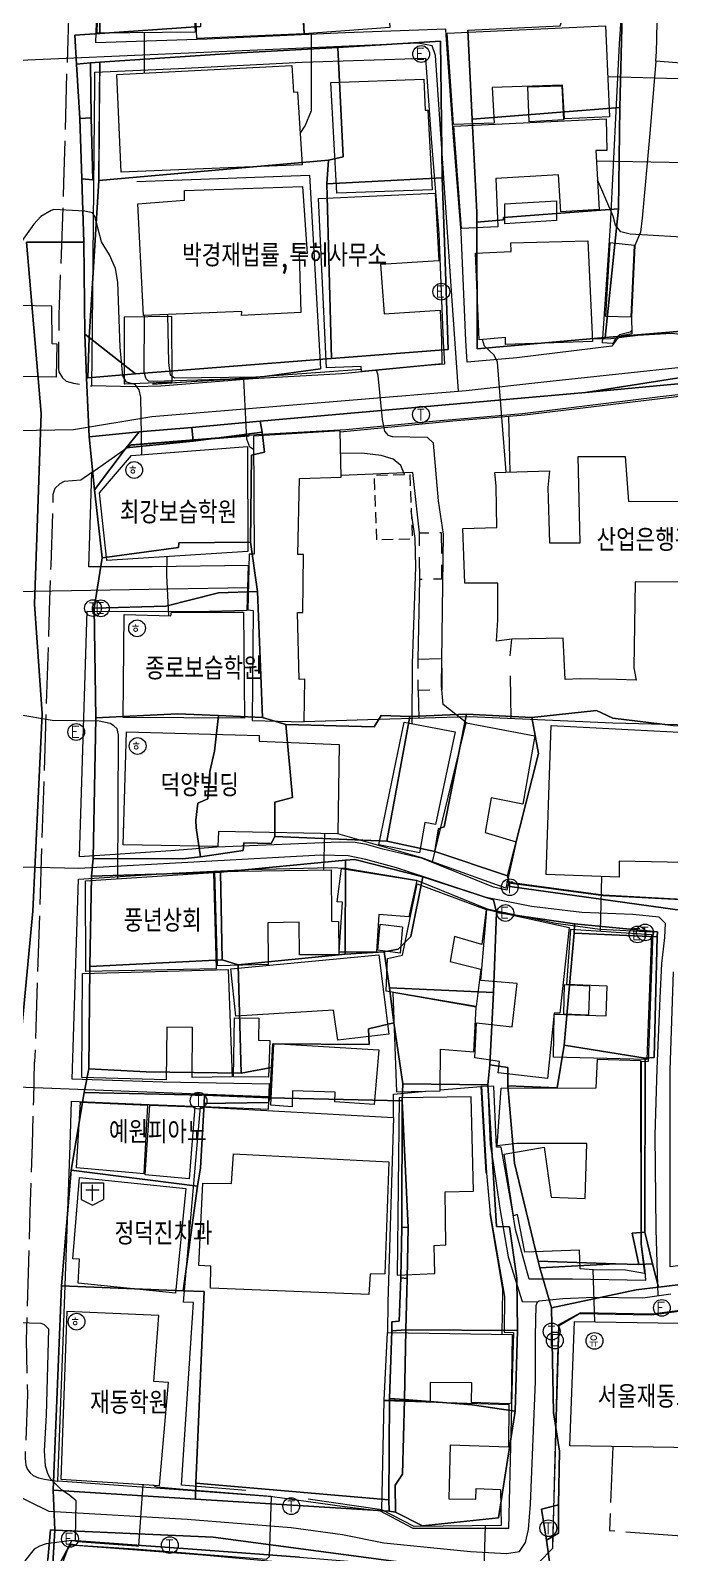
# Model space of a CAD drawing. Header units: feet. Extents: x 197796 to 199821, y 552499 to 555392.
# Drawn here: x 198685.5 to 198742.7, y 553388.4 to 553524.7 of the extents above; entities that cross this region are included whole.
import ezdxf

# ---------------------------------------------------------------- set-up
doc = ezdxf.new("R2010")
doc.units = ezdxf.units.FT
doc.header["$MEASUREMENT"] = 0
for name, pattern in [('ANYANG', [9, 5, -1, 2, -1]), ('ANYANG11', [1.5, 1, -0.5]), ('ANYANG2', [6, 5, -1]), ('ANYANG3', [3, 2, -1])]:
    doc.linetypes.add(name, pattern=pattern)
for name, color, linetype in [('AAA001', 7, 'CONTINUOUS'), ('AAA004', 7, 'ANYANG3'), ('AAA007', 7, 'ANYANG11'), ('AAA008', 7, 'CONTINUOUS'), ('AAB115', 7, 'CONTINUOUS'), ('AAB117', 7, 'CONTINUOUS'), ('AAB240', 7, 'CONTINUOUS'), ('AAC001', 7, 'CONTINUOUS'), ('AAC003', 3, 'ANYANG'), ('AD002', 7, 'CONTINUOUS'), ('AD0022', 1, 'CONTINUOUS'), ('ADA085', 1, 'CONTINUOUS'), ('AE001', 1, 'ANYANG2'), ('AE130', 42, 'CONTINUOUS'), ('AE150', 7, 'CONTINUOUS'), ('AZ0202', 7, 'CONTINUOUS'), ('AZ0203', 7, 'CONTINUOUS'), ('AZ080', 1, 'CONTINUOUS'), ('AZ0801', 7, 'CONTINUOUS'), ('CAA001', 7, 'CONTINUOUS'), ('CAA002', 30, 'CONTINUOUS'), ('wipco_지적', 20, 'CONTINUOUS'), ('ZC002', 7, 'CONTINUOUS')]:
    doc.layers.add(name, color=color, linetype=linetype)
doc.styles.add('GHS', font='ROMANS', dxfattribs={"bigfont": 'NGSW.shx'})
doc.styles.add('NGSW', font='ROMANS.shx', dxfattribs={"bigfont": 'NGSW.shx'})

# ---------------------------------------------------------------- blocks, each defined once
blk = doc.blocks.new('AZ0203')
at = {"layer": 'AZ0203'}
blk.add_circle((0, 0), 0.75, dxfattribs=at)
at = {"layer": 'AZ0203', "style": 'GHS'}
blk.add_text('T', height=1, dxfattribs=at).set_placement((-0.36, -0.52))
blk = doc.blocks.new('AZ0202')
at = {"layer": 'AZ0202'}
blk.add_circle((0, 0), 0.75, dxfattribs=at)
at = {"layer": 'AZ0202', "style": 'GHS'}
blk.add_text('E', height=1, dxfattribs=at).set_placement((-0.5, -0.48))
blk = doc.blocks.new('AAB240')
at = {"layer": 'AAB240'}
for points in [[(-1, 0.85), (1, 0.85)], [(-1, 0.85), (-1, -0.65)], [(-0.6, 0.23), (0.6, 0.23)], [(0, -0.78), (0, 0.65)], [(1, 0.85), (1, -0.65)], [(-1, -0.65), (0, -1.15), (1, -0.65)]]:
    blk.add_lwpolyline(points, dxfattribs=at)
blk = doc.blocks.new('AAB117')
at = {"layer": 'AAB117'}
blk.add_circle((0, 0), 0.75, dxfattribs=at)
at = {"layer": 'AAB117', "style": 'GHS'}
blk.add_text('ㅎ', height=1, dxfattribs=at).set_placement((-0.57, -0.53))
blk = doc.blocks.new('AAB115')
at = {"layer": 'AAB115'}
blk.add_circle((0, 0), 0.75, dxfattribs=at)
at = {"layer": 'AAB115', "style": 'GHS'}
blk.add_text('유', height=1, dxfattribs=at).set_placement((-0.51, -0.53))

msp = doc.modelspace()

# ---------------------------------------------------------------- linework, layer by layer
at = {"layer": 'AAA001', "color": 255, "flags": 128}
for points in [[(198709.78, 553528.06), (198713.32, 553528.56), (198713, 553532.59), (198709.16, 553532.47), (198708.88, 553538.26), (198716.78, 553538.99), (198717.59, 553524.97), (198709.97, 553524.4)], [(198709.7, 553528.06), (198709.9, 553524.4), (198700.35, 553523.98), (198699.81, 553536.19), (198708.86, 553536.65), (198709.22, 553531.07), (198703.17, 553530.79), (198703.39, 553527.65)], [(198723.28, 553516.29), (198722.72, 553524.48), (198736.88, 553525.12), (198737.23, 553516.98), (198733.23, 553516.81), (198733.04, 553519.81), (198726.75, 553519.6), (198726.93, 553516.42)], [(198712.86, 553510.15), (198712.31, 553520.04), (198720.64, 553520.35), (198720.75, 553517.58), (198721, 553517.59), (198721.38, 553510.45)], [(198730.07, 553516.54), (198729.94, 553519.66), (198732.99, 553519.75), (198733.13, 553516.71)], [(198724.01, 553506.98), (198723.31, 553516.15), (198736.94, 553516.81), (198737.01, 553513.98), (198736.03, 553513.97), (198736.31, 553508.68), (198732.89, 553508.48), (198732.68, 553511.78), (198727.09, 553511.45), (198727.26, 553507.13)], [(198722.25, 553494.89), (198715.07, 553494.21), (198715.02, 553494.65), (198711.93, 553494.52), (198711.22, 553509.68), (198721.64, 553510.16), (198721.97, 553504.11), (198716.77, 553503.78), (198717.08, 553499.35), (198722.09, 553499.68), (198722.21, 553496.99)], [(198727.87, 553507.42), (198727.87, 553509.19), (198732.5, 553509.48), (198732.51, 553507.72)], [(198725.58, 553497.02), (198725.25, 553504.78), (198728.44, 553504.93), (198728.43, 553505.7), (198735.3, 553505.88), (198735.71, 553496.88), (198727.95, 553496.62), (198727.93, 553497.23)], [(198709.94, 553462.85), (198709.99, 553466.66), (198709.48, 553466.65), (198709.34, 553472.63), (198709.83, 553472.64), (198709.89, 553477.81), (198709.36, 553477.81), (198709.53, 553484.62), (198713.25, 553484.74), (198713.14, 553488.9), (198705.4, 553488.41), (198705.47, 553477.85), (198705.01, 553477.84), (198704.89, 553472.87), (198705.36, 553472.82), (198705.29, 553462.97)], [(198716.61, 553451.86), (198718.89, 553462.81), (198723.45, 553461.96), (198721.68, 553453.67), (198720.74, 553453.85), (198720.25, 553451.12)], [(198721.41, 553450.33), (198724.43, 553462.75), (198730.56, 553461.61), (198729.49, 553455.49), (198726.66, 553456.04), (198726.11, 553452.94), (198728.9, 553452.1), (198727.97, 553447.96)], [(198731.59, 553449.2), (198732.02, 553462.51), (198749.82, 553461.59), (198749.65, 553450.14), (198738.1, 553450.38), (198738.1, 553448.94)], [(198717.4, 553441.68), (198718.72, 553441.96), (198720.05, 553448.36), (198726.22, 553446.05), (198725.81, 553442.94), (198723.39, 553443.63), (198722.99, 553441.41), (198725.74, 553440.71), (198725.32, 553437.39), (198717.27, 553438.76)], [(198725.2, 553432.78), (198725.35, 553435.92), (198728.54, 553435.55), (198728.97, 553439.43), (198725.74, 553439.72), (198726.28, 553446.05), (198733.65, 553444.46), (198732.8, 553436.78), (198732.28, 553436.77), (198731.7, 553430.93), (198727.29, 553431.46), (198727.4, 553432.47)], [(198716.53, 553442.41), (198716.74, 553444.76), (198718.73, 553444.5), (198718.52, 553442.15)], [(198732.23, 553432.85), (198732.3, 553436.69), (198736.95, 553436.55), (198737.03, 553439.2), (198733.44, 553439.34), (198733.78, 553444.31), (198741, 553443.82), (198740.59, 553432.65)], [(198712.94, 553434.37), (198712.55, 553437.06), (198703.81, 553436.52), (198703.37, 553440.75), (198716.62, 553442), (198717.5, 553434.91)], [(198735.4, 553436.64), (198735.49, 553439.2), (198733.19, 553439.31), (198733.12, 553436.71)], [(198722.1, 553429.82), (198722.14, 553433.57), (198725.1, 553433.33), (198725.32, 553437.31), (198717.87, 553438.63), (198718.18, 553429.74)], [(198703.61, 553431.1), (198703.71, 553436.38), (198705.87, 553436.35), (198705.85, 553434.38), (198706.85, 553434.35), (198706.75, 553431.06)], [(198707.23, 553434.06), (198716.62, 553433.51), (198716.2, 553428.62), (198712.68, 553428.86), (198712.71, 553429.71), (198708.9, 553429.82), (198708.85, 553428.4), (198706.95, 553428.56)], [(198734.62, 553413.9), (198734.55, 553415.58), (198729.66, 553415.4), (198729.02, 553418.77), (198728.67, 553418.65), (198727.81, 553424.16), (198731.41, 553424.79), (198732.04, 553420.32), (198735.08, 553420.19), (198735.21, 553425.13), (198728.94, 553425.13), (198727.21, 553424.92), (198727.56, 553430.06), (198736.04, 553430.1), (198736.17, 553432.68), (198740.02, 553432.55), (198740.03, 553416.12), (198740.37, 553413.49), (198738.68, 553413.8), (198735.8, 553413.81)], [(198700.17, 553428.39), (198699.64, 553421.95), (198695.72, 553422.31), (198696.12, 553428.54)], [(198721.63, 553413.48), (198721.57, 553416), (198722.6, 553416.06), (198722.56, 553420.81), (198725.09, 553420.86), (198724.87, 553429.31), (198718.43, 553429.21), (198718.24, 553413.35)], [(198701.56, 553412.17), (198701.6, 553414.16), (198700.51, 553414.2), (198700.86, 553421.56), (198703.45, 553421.53), (198703.63, 553424.2), (198717.5, 553423.47), (198717.16, 553413.46), (198715.83, 553413.43), (198715.72, 553411.62)], [(198717.09, 553402.17), (198717.38, 553408.22), (198728.53, 553408.03), (198728.45, 553401.88), (198728.25, 553401.83), (198724.89, 553401.94), (198724.94, 553403.7), (198721.21, 553403.74), (198721.2, 553402.05)], [(198727.54, 553390.93), (198719.77, 553390.85), (198716.88, 553392.35), (198717.09, 553402.12), (198728.25, 553401.78), (198728.22, 553397.95), (198723, 553398.12), (198722.87, 553393.32), (198725.28, 553393.31), (198725.32, 553394.26), (198727.48, 553394.16)]]:
    msp.add_lwpolyline(points, close=True, dxfattribs=at)
at = {"layer": 'AAA004', "color": 255, "flags": 128}
for points in [[(198720.27, 553475.59), (198720.24, 553479.75), (198722.2, 553479.78), (198722.22, 553475.62)], [(198720.12, 553468.46), (198722.25, 553468.53), (198722.24, 553465.73), (198720.12, 553465.66)]]:
    msp.add_lwpolyline(points, close=True, dxfattribs=at)
at = {"layer": 'AAA007', "color": 255, "flags": 128}
msp.add_lwpolyline([(198716.43, 553479.12), (198716.2, 553484.92), (198719.37, 553485), (198719.61, 553479.2)], close=True, dxfattribs=at)
at = {"layer": 'AAA008', "color": 255, "flags": 128}
for points in [[(198691.43, 553524.48), (198691.66, 553533.44), (198699.69, 553535.43), (198700.19, 553524.56)], [(198693.56, 553512.04), (198693.17, 553520.78), (198708.82, 553521.57), (198708.98, 553519.18), (198709.35, 553519.22), (198709.77, 553512.69)], [(198709.65, 553499.48), (198704.34, 553499.2), (198704.35, 553499.57), (198695.56, 553499.21), (198695.05, 553509.21), (198699.24, 553509.54), (198699.22, 553510.39), (198709.78, 553510.74), (198710.2, 553504.75), (198709.49, 553504.75)], [(198739.17, 553499.08), (198739.48, 553505.47), (198737.28, 553505.7), (198736.89, 553499.16)], [(198692.28, 553477.28), (198691.62, 553483.34), (198694.5, 553486.68), (198704.88, 553487.48), (198704.91, 553478.1)], [(198693.76, 553463.23), (198693.83, 553472.45), (198698, 553472.33), (198698.08, 553472.67), (198704.52, 553472.65), (198704.61, 553463.17)], [(198712.95, 553452.82), (198702.28, 553453.03), (198702.22, 553451.71), (198693.76, 553451.84), (198694.06, 553461.96), (198705.91, 553461.62), (198705.9, 553461.12), (198713.08, 553460.83)], [(198690.38, 553448.63), (198701.83, 553449.36), (198702.07, 553440.75), (198690.4, 553440.51)], [(198709.53, 553442.01), (198709.5, 553444.93), (198706.7, 553444.86), (198706.72, 553441.13), (198702.19, 553441.02), (198701.95, 553449.45), (198712.35, 553449.61), (198712.38, 553445.01), (198713.01, 553444.99), (198713.03, 553442)], [(198713.26, 553449.74), (198720.02, 553448.64), (198719.31, 553445.39), (198716.6, 553445.6), (198716.39, 553442.25), (198713.07, 553442.25), (198713.36, 553446.72), (198712.9, 553446.74)], [(198699.93, 553431.02), (198699.96, 553435.51), (198697.66, 553435.52), (198697.58, 553430.83), (198690.04, 553431.02), (198690.12, 553440.33), (198703.14, 553440.69), (198703.5, 553431.08)], [(198689.57, 553422.94), (198689.92, 553428.82), (198695.91, 553428.55), (198695.59, 553422.41)], [(198689.72, 553412.63), (198689.83, 553414.77), (198689.25, 553414.79), (198689.84, 553422.08), (198699.35, 553421.09), (198698.44, 553411.72)], [(198696.99, 553394.52), (198697.8, 553403.74), (198696.5, 553403.83), (198696.95, 553409.73), (198688.72, 553410.1), (198688.18, 553395.08)], [(198733.7, 553398.06), (198734.1, 553409.2), (198758.4, 553408.81), (198758.39, 553408.47), (198762.4, 553408.19), (198762.39, 553400.5), (198757.99, 553400.46), (198757.91, 553397.68)]]:
    msp.add_lwpolyline(points, close=True, dxfattribs=at)
msp.add_lwpolyline([(198747.71, 553475.35), (198739.54, 553475.37), (198739.42, 553467.68), (198739.63, 553466.57), (198737.88, 553466.63), (198734.62, 553466.7), (198733.29, 553466.63), (198733.1, 553470.33), (198728.51, 553470.24), (198727.15, 553470.08), (198727.25, 553471.97), (198727.25, 553475.25), (198724.29, 553475.25), (198724.13, 553480.15), (198727.16, 553480.23), (198727.1, 553483.94), (198726.98, 553485.15), (198731.89, 553485.31), (198731.74, 553483.82), (198731.89, 553478.87), (198734.63, 553478.88), (198734.45, 553486.6), (198738.64, 553486.6), (198738.93, 553482.55), (198746.61, 553482.59)], dxfattribs=at)
at = {"layer": 'AAC001', "color": 255}
msp.add_lwpolyline([(198788.47, 553499.96), (198787.92, 553502.78), (198787.72, 553504.12), (198787.87, 553507.7), (198788.15, 553512.66), (198788.63, 553518.46), (198788.71, 553519.79), (198788.59, 553520.74), (198788.2, 553521.94), (198787.53, 553523.12), (198786.47, 553524.21), (198785.32, 553524.91), (198784.11, 553525.36), (198782.36, 553525.62), (198784.23, 553546.13), (198753.4, 553543.15), (198739.29, 553540.97), (198738.11, 553523.51), (198737.29, 553507.22), (198736.76, 553499.36), (198736.6, 553496.76)], dxfattribs=at)
at = {"layer": 'AAC001', "color": 255, "flags": 128}
for points in [[(198694.96, 553511.19), (198710.42, 553511.77), (198711.4, 553494.42), (198705.32, 553493.6), (198696.38, 553493.05)], [(198739.24, 553497.88), (198739.09, 553497.72), (198738.13, 553497.47), (198737.73, 553497.05), (198737.58, 553496.7), (198737.48, 553496.69), (198736.6, 553496.76)], [(198713.14, 553488.81), (198723.23, 553489.78), (198729.67, 553490.31), (198747.2, 553492.45), (198770.32, 553495.12), (198772.11, 553475.84), (198773.08, 553466.92), (198760.93, 553463.89), (198752.5, 553462.35), (198737.53, 553462.73), (198724.75, 553463.29), (198716.58, 553463.06), (198709.94, 553462.86)], [(198728.36, 553485.2), (198728.24, 553490.19)], [(198694.41, 553487.6), (198705.03, 553488.45)], [(198728.35, 553468.75), (198728.51, 553470.24)], [(198728.44, 553463.13), (198728.39, 553466.98)], [(198721.41, 553450.33), (198720.46, 553450.67), (198715.03, 553452.22), (198712.95, 553452.82)], [(198743.52, 553440.34), (198743.76, 553446.96), (198736.67, 553447.34), (198728.09, 553448.49)], [(198717.91, 553427.46), (198717.93, 553429.54), (198720.81, 553429.8)], [(198722.11, 553429.91), (198725.74, 553430.23), (198726.18, 553422.47)], [(198704.72, 553394.07), (198698.95, 553394.56), (198700.04, 553410.9), (198699.15, 553410.94), (198700.67, 553428.41), (198717.91, 553427.46), (198717.42, 553410.92), (198717.38, 553408.22)], [(198726.53, 553418.84), (198727.68, 553412.08), (198727.61, 553408.04)], [(198732.17, 553389.32), (198732.75, 553408.83), (198734.57, 553409.91), (198740.96, 553409.79), (198759.18, 553412.18), (198765.89, 553410.5), (198764.47, 553392.4), (198763.66, 553383.24)], [(198716.88, 553392.35), (198710.28, 553393.31)], [(198687.1, 553383.25), (198687.34, 553386.09), (198689.15, 553389.61), (198699.13, 553388.9), (198709.52, 553388.11), (198721.86, 553387.09), (198729.7, 553386.37)]]:
    msp.add_lwpolyline(points, dxfattribs=at)
at = {"layer": 'AAC003', "color": 255, "flags": 128}
msp.add_lwpolyline([(198737.54, 553398), (198737.23, 553390.49), (198754.57, 553389.26), (198755.15, 553397.72)], dxfattribs=at)
at = {"layer": 'AD002', "color": 255, "flags": 128}
for points in [[(198723.74, 553492.45), (198723.14, 553500.96), (198721.68, 553522.46), (198721.38, 553523.34), (198720.14, 553523.56), (198681.75, 553521.91)], [(198680.98, 553488.85), (198689.3, 553489), (198696.32, 553490.17), (198724.42, 553492.51), (198731.38, 553493.26), (198744.76, 553494.7), (198769.06, 553497.23), (198775.64, 553496.75), (198781.93, 553495.29), (198794.37, 553490.02), (198801.25, 553486.51), (198804.91, 553485.2), (198811.49, 553484.32), (198834.11, 553482.37)], [(198704.91, 553474.85), (198697.78, 553474.72), (198680.45, 553474.43)], [(198741.6, 553411.5), (198741.41, 553417.44), (198741.34, 553425.86), (198741.5, 553431.79), (198741.78, 553438.12), (198741.93, 553441.22), (198742.19, 553443.55), (198742.26, 553444.82), (198741.67, 553445.36), (198739.33, 553445.6), (198734.76, 553445.78), (198730.27, 553446.32), (198726.2, 553447.14), (198718.18, 553449.79), (198715.46, 553450.52), (198713.87, 553450.85), (198711.42, 553450.92), (198689.79, 553449.74), (198679.56, 553449.98)], [(198706.79, 553429.3), (198695.87, 553429.72), (198678.84, 553430.37)], [(198726.36, 553430.23), (198726.57, 553425), (198726.84, 553423.41), (198727.44, 553419.31), (198728.19, 553414.98), (198729.43, 553410.98), (198730.8, 553410.95)], [(198677.73, 553396.81), (198687.09, 553392.22), (198699.48, 553391.52), (198708.76, 553390.75), (198713.37, 553390.15), (198717.05, 553389.38), (198724.8, 553388.61), (198728.04, 553388.45), (198729.19, 553388.61), (198729.74, 553389.43), (198730.01, 553390.59), (198730.18, 553392.84), (198730.62, 553403.83), (198730.62, 553407.91), (198730.69, 553410.62), (198730.8, 553410.95), (198730.94, 553411.05), (198733.06, 553411.24), (198735.83, 553411.37), (198740.23, 553411.3), (198742.74, 553411.66)]]:
    msp.add_lwpolyline(points, dxfattribs=at)
at = {"layer": 'AD0022', "color": 255, "flags": 128}
for points in [[(198737.45, 553496.46), (198728.95, 553495.41), (198724.5, 553495.03), (198724.38, 553496.96), (198723.97, 553506.66), (198723.29, 553515.19), (198722.64, 553524.29), (198722.61, 553524.82), (198713.59, 553524.51), (198701.27, 553523.92), (198691.29, 553523.61), (198691.74, 553537.3)], [(198721.97, 553506.53), (198722.38, 553496.85), (198722.5, 553494.86), (198720.95, 553494.73), (198713.28, 553494), (198705.33, 553493.54), (198697.13, 553492.88), (198694.79, 553492.81), (198690.94, 553492.91), (198690.99, 553498.16), (198691.22, 553519.99), (198691.2, 553520.97), (198698.71, 553521.32), (198709.76, 553521.87), (198720.78, 553522.23), (198721.3, 553515.04), (198721.97, 553506.53)], [(198743.61, 553446.92), (198736.67, 553447.29), (198728.22, 553448.42), (198728.07, 553447.8), (198726.87, 553448.05), (198720.52, 553450.61), (198716.97, 553451.46), (198715.5, 553451.88), (198714.51, 553452.06), (198713.09, 553452.09), (198702.11, 553451.64), (198698, 553451.3), (198689.83, 553450.77), (198689.83, 553450.83), (198690.54, 553472.74), (198700.29, 553472.71), (198704.85, 553472.85), (198704.97, 553476.84), (198696.35, 553476.72), (198690.67, 553476.72), (198690.94, 553485.15), (198694.48, 553487.65), (198705.68, 553488.55), (198713.67, 553489.02), (198721.4, 553489.75), (198729.46, 553490.44), (198741.78, 553491.95), (198754.18, 553493.35)], [(198753.05, 553415.45), (198742.68, 553414.1), (198742.67, 553431.67), (198742.98, 553440.48)], [(198751.77, 553411.25), (198741.03, 553409.85), (198734.66, 553409.97), (198732.69, 553408.9), (198732.54, 553404), (198732.15, 553388.88), (198729.7, 553386.37)], [(198709.52, 553388.11), (198699.13, 553388.9), (198689.15, 553389.61), (198687.34, 553386.09)]]:
    msp.add_lwpolyline(points, dxfattribs=at)
msp.add_lwpolyline([(198727.84, 553411.44), (198727.83, 553408.25), (198728.66, 553408.21), (198728.54, 553404.11), (198728.2, 553390.67), (198719.67, 553390.69), (198716.75, 553392.23), (198713.55, 553392.6), (198707.11, 553393.51), (198699.52, 553394.09), (198688.34, 553394.88), (198687.9, 553394.9), (198688.37, 553407.43), (198689.02, 553424.93), (198689.12, 553428.9), (198696.06, 553428.61), (198702.42, 553428.38), (198706.76, 553428.19), (198706.82, 553430.42), (198697.3, 553430.61), (198689.18, 553430.87), (198689.76, 553448.77), (198698.12, 553449.31), (198704.96, 553449.63), (198712.35, 553449.82), (198713.58, 553449.77), (198713.79, 553449.73), (198719.97, 553448.67), (198726.29, 553446.13), (198729.16, 553445.52), (198732.44, 553444.83), (198736.39, 553444.3), (198741.11, 553444.05), (198740.7, 553432.45), (198740.07, 553432.44), (198740.08, 553416.13), (198740.39, 553413.73), (198740.45, 553412.86), (198733.92, 553412.99), (198730.07, 553412.98), (198728.85, 553417.43), (198728.56, 553419.11), (198727.94, 553422.66), (198727.56, 553424.78), (198727.13, 553424.79), (198726.89, 553430.22), (198725.79, 553430.25), (198726.23, 553422.47), (198726.57, 553418.85)], close=True, dxfattribs=at)
at = {"layer": 'ADA085', "color": 255, "flags": 128}
for points in [[(198741.39, 553521.97), (198741.46, 553522.84), (198741.48, 553523.93), (198741.63, 553532.44), (198741.83, 553539.09), (198744.63, 553539.14), (198744.91, 553539.28), (198745.81, 553539.92), (198747.45, 553540.23), (198749.72, 553540.51), (198750.98, 553540.73), (198752.77, 553540.89), (198754.49, 553541.09)], [(198746.55, 553498.21), (198746.25, 553498.38), (198745.04, 553499.11), (198744.65, 553500.23), (198746.62, 553521.55), (198741.39, 553521.97), (198740.86, 553515.48), (198740.17, 553507.92), (198740.02, 553506.65), (198739.52, 553505.47), (198739.21, 553499.08), (198739.25, 553497.56), (198738.26, 553497.39), (198737.83, 553496.99), (198737.45, 553496.46)], [(198720.24, 553479.75), (198719.65, 553485.15), (198713.25, 553484.88)], [(198720.12, 553468.46), (198720.27, 553475.59)], [(198720.12, 553465.66), (198720.2, 553463.16)]]:
    msp.add_lwpolyline(points, dxfattribs=at)
at = {"layer": 'AE001', "color": 255, "flags": 128}
for points in [[(198692.43, 553561.18), (198692.35, 553561.18), (198691.6, 553561.03), (198691.09, 553560.88), (198690.77, 553560.74), (198690.52, 553560.56), (198690.21, 553560.3), (198689.89, 553559.75), (198689.24, 553537.38), (198688.7, 553521.05), (198688.42, 553511.09), (198688, 553499.27), (198687.99, 553498.19), (198687.95, 553494.38), (198688, 553494.17), (198688.31, 553493.63), (198688.65, 553493.32), (198689.32, 553493.15), (198690.94, 553492.91)], [(198690.94, 553485.15), (198689.97, 553484.47), (198688.47, 553484.34), (198688.07, 553484.16), (198687.65, 553483.72), (198687.47, 553483.2), (198687.27, 553476.83), (198687.14, 553472.85), (198686.46, 553451.96), (198685.83, 553432.44), (198685.8, 553432.44), (198685.72, 553429), (198685.67, 553427.57), (198685.68, 553427.57), (198685.62, 553425.04), (198685.4, 553419.07), (198685.07, 553407.53), (198685.19, 553402.64), (198684.97, 553396.94), (198685.05, 553396.34), (198685.19, 553395.95), (198685.42, 553395.66), (198685.71, 553395.42), (198686.17, 553395.2), (198686.7, 553395.08), (198687.25, 553395.01), (198687.9, 553394.9)], [(198689.15, 553389.61), (198686.87, 553389.3), (198686.27, 553389.1), (198685.79, 553388.82), (198684.98, 553387.81), (198684.73, 553387.22), (198684.45, 553386.28), (198684.39, 553385.88), (198684.31, 553384.01), (198684.28, 553383.25)]]:
    msp.add_lwpolyline(points, dxfattribs=at)
at = {"layer": 'AE130', "color": 255}
msp.add_lwpolyline([(198675.05, 553493.97), (198687.8, 553493.72), (198687.83, 553496.65), (198687.41, 553496.67), (198687.38, 553500.03), (198675.05, 553500.27)], dxfattribs=at)
at = {"layer": 'AE150', "color": 255, "flags": 128}
msp.add_lwpolyline([(198698.14, 553493.27), (198698.09, 553499.12), (198693.84, 553499.07), (198693.83, 553493.09)], close=True, dxfattribs=at)
at = {"layer": 'AZ080', "color": 255, "flags": 128}
msp.add_lwpolyline([(198696.38, 553493.05), (198706.32, 553493.76), (198711.4, 553494.42)], dxfattribs=at)
at = {"layer": 'AZ0801', "color": 255, "flags": 128}
msp.add_lwpolyline([(198732.17, 553389.32), (198732.75, 553408.83), (198734.57, 553409.91)], dxfattribs=at)
at = {"layer": 'CAA001', "color": 255, "elevation": 45}
msp.add_lwpolyline([(198745.26, 553506.12), (198739.08, 553506.48), (198738.25, 553506.7), (198737.77, 553507.29), (198737.57, 553508.1), (198736.17, 553511.35)], dxfattribs=at)
at = {"layer": 'CAA001', "color": 255, "elevation": 40, "flags": 128}
for points in [[(198695.41, 553486.75), (198695.32, 553491.9), (198695.17, 553492.56), (198694.81, 553493.02), (198694.05, 553493.24), (198693.71, 553493.81), (198693.48, 553496.37), (198693.27, 553502.18), (198693.07, 553503.42), (198692.52, 553504.64), (198691.8, 553505.8), (198691.2, 553508.07), (198690.99, 553508.39), (198690.33, 553508.55), (198687.55, 553508.69), (198687.3, 553508.61), (198686.39, 553508.06), (198685.75, 553507.39), (198683.92, 553504.79)], [(198697.82, 553472.34), (198697.66, 553475.97), (198697.69, 553477.63)], [(198711.7, 553449.6), (198711.78, 553452.84)], [(198687.53, 553383.25), (198687.58, 553384.36), (198687.83, 553385.75), (198688.37, 553387.73), (198688.79, 553388.82), (198689.06, 553389.2), (198700.88, 553388.31), (198721.67, 553386.4), (198725.86, 553386.22), (198726.03, 553387.04), (198726.14, 553390.92)]]:
    msp.add_lwpolyline(points, dxfattribs=at)
at = {"layer": 'CAA002', "color": 255}
for points, elevation in [([(198788.36, 553526.96), (198789.66, 553522.6), (198789.76, 553520.71), (198789.53, 553518.32), (198788.68, 553513.44), (198788.04, 553508.57), (198782.92, 553508.64), (198745.82, 553512.84), (198736.08, 553513.01)], 46), ([(198787.31, 553527.08), (198788.28, 553523.89), (198788.98, 553522.3), (198789.28, 553520.93), (198789.28, 553519.53), (198788.8, 553515.83), (198788.5, 553514.46), (198787.98, 553514.42), (198782.29, 553514.04), (198774.68, 553513.31), (198769.88, 553513.35), (198761.68, 553514.41), (198757.9, 553515.33), (198747.95, 553518.84), (198745.91, 553519.48), (198743.39, 553520.39), (198737.08, 553520.55)], 47), ([(198695.51, 553394.61), (198695.13, 553389.13), (198695.09, 553389.08), (198694.92, 553389.08), (198689.65, 553389.47), (198689.54, 553389.51), (198689.49, 553389.57), (198689.48, 553389.67), (198689.47, 553389.74), (198689.53, 553393.16), (198688.99, 553393.64), (198688.22, 553394.13), (198687.28, 553395.08), (198687.03, 553395.5), (198686.8, 553396.26), (198686.7, 553397.61), (198686.89, 553400.83), (198687.11, 553408.51), (198686.72, 553408.9), (198686.41, 553409.01), (198675.03, 553409.34)], 38)]:
    msp.add_lwpolyline(points, dxfattribs=dict(at, elevation=elevation))
at = {"layer": 'CAA002', "color": 255, "flags": 128}
for points, elevation in [([(198695.65, 553520.91), (198695.66, 553524.52)], 41), ([(198709.59, 553515.48), (198710.01, 553516.18), (198710.58, 553517.55), (198710.59, 553523.14), (198710.6, 553524.45)], 42), ([(198705.41, 553487.21), (198705.08, 553487.43), (198704.8, 553488.15), (198704.55, 553493.5), (198704.41, 553493.53), (198696.42, 553493.29), (198696.02, 553493.32), (198695.79, 553493.53), (198695.63, 553494.11), (198695.67, 553499.21)], 41), ([(198715.05, 553494.38), (198705.61, 553493.69), (198698.34, 553493.61), (198697.98, 553493.87), (198697.82, 553494.98), (198697.75, 553499.3)], 42), ([(198728.01, 553485.18), (198727.23, 553495.04), (198726.94, 553495.67), (198726.06, 553496.47), (198725.88, 553497.05)], 43), ([(198745, 553482.58), (198744.02, 553496.5), (198743.92, 553496.91), (198743.58, 553497.52), (198742.78, 553497.6), (198739.78, 553497.41), (198737.37, 553497.11), (198735.7, 553497.08)], 44), ([(198724.49, 553462.74), (198722.37, 553464.41), (198722.21, 553466.07), (198722.39, 553479.63), (198721.95, 553482.61), (198721.49, 553487.77), (198720.97, 553488.3), (198717.85, 553488.36), (198717.49, 553488.47), (198717.32, 553488.64), (198717.16, 553488.87), (198716.95, 553489.91), (198716.54, 553493.84), (198716.39, 553494.34)], 42), ([(198718.91, 553484.99), (198718.57, 553485.79), (198717.89, 553486.35), (198716.81, 553486.68), (198715.32, 553486.85), (198713.19, 553486.88)], 41), ([(198719.6, 553462.68), (198719.61, 553468.06), (198719.93, 553476.73), (198719.87, 553479.24), (198719.51, 553481.72)], 41), ([(198693.26, 553448.81), (198693.32, 553461.7), (198693.2, 553462.23), (198692.91, 553462.48), (198692.57, 553462.69), (198691.61, 553462.9), (198687.41, 553462.96), (198684.26, 553463.52), (198679.01, 553463.43), (198675.83, 553463.83), (198675.04, 553463.85)], 39), ([(198736.44, 553444.13), (198736.55, 553449)], 41), ([(198735.92, 553409.17), (198735.78, 553413.81)], 41), ([(198687.19, 553383.25), (198687.26, 553384.49), (198687.33, 553385.65), (198687.36, 553386.22), (198688.9, 553389.06), (198689.01, 553389.21), (198689.14, 553389.25), (198689.39, 553389.23), (198689.66, 553389.18), (198694.77, 553388.85), (198699.35, 553388.49), (198700.74, 553388.37), (198706.56, 553387.94), (198706.82, 553388.18), (198707.02, 553393.52), (198706.99, 553393.55), (198699.1, 553394.17), (198696.79, 553394.36), (198696.61, 553394.42), (198696.4, 553394.56)], 39)]:
    msp.add_lwpolyline(points, dxfattribs=dict(at, elevation=elevation))
at = {"layer": 'wipco_지적', "color": 20}
for points in [[(198685.31, 553578.66), (198688.13, 553578.88), (198687.39, 553564.19), (198689.57, 553564.38), (198690.58, 553579.18), (198692.45, 553579.3), (198692.33, 553564.65), (198698.13, 553565.23), (198699.96, 553566.02), (198701.77, 553566.5), (198702.39, 553561.82), (198692.23, 553561.81), (198691.78, 553533.92), (198691.65, 553524.43), (198689.43, 553524.3), (198689.57, 553521.69), (198689.87, 553516.84), (198690.06, 553511.43), (198690.22, 553505.76), (198685.1, 553505.76)], [(198753.48, 553495.2), (198735.09, 553492.31), (198706, 553489.74), (198699.89, 553489.2), (198695.18, 553488.81), (198690.7, 553488.36), (198690.46, 553493.63), (198690.6, 553493.62), (198694.86, 553493.99), (198712.38, 553495.35), (198722.82, 553496.17), (198722.49, 553505.76), (198722.28, 553511.53), (198722.14, 553523.76), (198712.96, 553523.18), (198703.77, 553522.68), (198691.66, 553521.86), (198690.82, 553521.81), (198689.57, 553521.69), (198689.43, 553524.3), (198691.65, 553524.43), (198700.67, 553525.06)], [(198724.57, 553524.75), (198724.97, 553516.76), (198725.38, 553508.42), (198725.41, 553496.22), (198736.85, 553497.25), (198770.69, 553500.05)], [(198683.74, 553425.26), (198685.66, 553445.91), (198686.49, 553463.56), (198686.45, 553464.43), (198685.82, 553473.37), (198686.42, 553490.43), (198685.1, 553505.76), (198690.22, 553505.76), (198690.32, 553497.53), (198690.46, 553493.63), (198690.7, 553488.36), (198691.18, 553483.62), (198691.86, 553477.53), (198691.16, 553473.02), (198691.3, 553463.2), (198691.07, 553450.62), (198690.93, 553449.04), (198690.76, 553440.96), (198690.68, 553431.81), (198690.25, 553429.7), (198689.09, 553422.75), (198688.22, 553412.39), (198687.49, 553394.11), (198687.65, 553390.53), (198687.25, 553390.55), (198687.02, 553387.89)], [(198685.1, 553505.76), (198686.42, 553490.43), (198685.82, 553473.37), (198686.45, 553464.43), (198686.49, 553463.56), (198685.66, 553445.91), (198683.74, 553425.26)], [(198742.93, 553462.51), (198737.55, 553463.17), (198736.07, 553463.86), (198730.31, 553463.24), (198724.44, 553463.55), (198719.4, 553463.34), (198716.82, 553463.42), (198716.21, 553462.39), (198708.3, 553462.62), (198706.22, 553463.25), (198705.76, 553474.51), (198705.14, 553478.92), (198705.23, 553486.71), (198706.39, 553486.97), (198706.17, 553488.76), (198706, 553489.74), (198735.09, 553492.31), (198771.01, 553495.69)], [(198743.35, 553412.48), (198741.63, 553412.28), (198741.09, 553414.37), (198740.41, 553417.18), (198740.43, 553432.75), (198741.25, 553432.81), (198741.52, 553443.6), (198741.54, 553444.06), (198734.11, 553444.78), (198727.15, 553445.8), (198726.88, 553446.93), (198720.55, 553448.97), (198714.47, 553450.54), (198713.64, 553450.47), (198702.44, 553449.39), (198690.93, 553449.04), (198691.07, 553450.62), (198699.04, 553450.58), (198700.65, 553450.77), (198704.47, 553451.33), (198704.55, 553452.01), (198706.99, 553451.96), (198707.3, 553452.59), (198707.3, 553452.59), (198717.34, 553452.16), (198721.61, 553451.24), (198728.12, 553449.08), (198728.32, 553448.13), (198743.31, 553446.02)], [(198719.07, 553387.6), (198701.8, 553389.89), (198687.65, 553390.53), (198687.49, 553394.11), (198700.22, 553393.3), (198717.53, 553392.23), (198718.09, 553392.13), (198720.52, 553390.92), (198727.32, 553391.62), (198728.81, 553401.17), (198729, 553408.39), (198728.96, 553413.08), (198728.3, 553417.66), (198727.14, 553417.7), (198726.35, 553430.38), (198726.35, 553430.38), (198726.54, 553432.16), (198728.16, 553431.92), (198728.16, 553430.27), (198728.74, 553423.37), (198730.87, 553414.58), (198731.01, 553414), (198732.06, 553410.41), (198732.24, 553401.06), (198732.77, 553397.59), (198732.69, 553392.8), (198731.16, 553392.4), (198731.61, 553389.63), (198731.99, 553386.89)], [(198731.99, 553386.89), (198731.61, 553389.63), (198732.67, 553390.27), (198732.69, 553392.8), (198732.77, 553397.59), (198732.24, 553401.06), (198732.06, 553410.41), (198739.63, 553412.04), (198741.63, 553412.28), (198743.35, 553412.48)], [(198686.64, 553374), (198687.65, 553390.53), (198701.8, 553389.89), (198719.07, 553387.6)]]:
    msp.add_lwpolyline(points, dxfattribs=at)
for points in [[(198752.88, 553543.57), (198771.72, 553546.02), (198770.86, 553524.47), (198770.51, 553514.96), (198770.11, 553505.76), (198770.09, 553505.39), (198770.69, 553500.05), (198736.85, 553497.25), (198738.04, 553508.75), (198738.17, 553517.81), (198738.37, 553526.14), (198738.63, 553541.99), (198752.88, 553543.57)], [(198691.78, 553533.92), (198699.41, 553535.32), (198699.5, 553536.2), (198700.12, 553536.27), (198700.67, 553525.06), (198691.65, 553524.43), (198691.78, 553533.92)], [(198738.37, 553526.14), (198738.17, 553517.81), (198724.97, 553516.76), (198724.57, 553524.75), (198732.83, 553525.11), (198733, 553525.69), (198738.37, 553526.14)], [(198712.12, 553513.11), (198713.42, 553513.39), (198712.96, 553523.18), (198722.14, 553523.76), (198722.28, 553511.53), (198711.97, 553510.99), (198712.12, 553513.11)], [(198712.96, 553523.18), (198713.42, 553513.39), (198712.12, 553513.11), (198691.56, 553511.28), (198691.66, 553521.86), (198703.77, 553522.68), (198712.96, 553523.18)], [(198690.82, 553521.81), (198690.89, 553516.9), (198689.87, 553516.84), (198689.57, 553521.69), (198690.82, 553521.81)], [(198690.06, 553511.43), (198691.04, 553511.35), (198690.89, 553516.9), (198690.82, 553521.81), (198691.66, 553521.86), (198691.61, 553516.92), (198691.56, 553511.28), (198690.71, 553497.24), (198690.32, 553497.53), (198690.22, 553505.76), (198690.06, 553511.43)], [(198689.87, 553516.84), (198690.89, 553516.9), (198691.04, 553511.35), (198690.06, 553511.43), (198689.87, 553516.84)], [(198738.17, 553517.81), (198738.04, 553508.75), (198727.76, 553507.96), (198727.77, 553507.77), (198725.38, 553507.57), (198725.38, 553508.42), (198724.97, 553516.76), (198738.17, 553517.81)], [(198691.56, 553511.28), (198712.12, 553513.11), (198711.97, 553510.99), (198712.38, 553495.35), (198694.86, 553493.99), (198690.71, 553497.24), (198691.56, 553511.28)], [(198722.28, 553511.53), (198722.49, 553505.76), (198722.82, 553496.17), (198712.38, 553495.35), (198711.97, 553510.99), (198722.28, 553511.53)], [(198738.04, 553508.75), (198736.85, 553497.25), (198725.41, 553496.22), (198725.38, 553507.57), (198727.77, 553507.77), (198727.76, 553507.96), (198738.04, 553508.75)], [(198690.71, 553497.24), (198690.6, 553493.62), (198690.46, 553493.63), (198690.32, 553497.53), (198690.71, 553497.24)], [(198690.71, 553497.24), (198694.86, 553493.99), (198690.6, 553493.62), (198690.71, 553497.24)], [(198771.01, 553495.69), (198735.09, 553492.31), (198753.48, 553495.2), (198771.01, 553495.69)], [(198706, 553489.74), (198706.17, 553488.76), (198700, 553487.97), (198699.89, 553489.2), (198706, 553489.74)], [(198695.18, 553488.81), (198694.02, 553487.37), (198691.18, 553483.62), (198690.7, 553488.36), (198695.18, 553488.81)], [(198706.17, 553488.76), (198706.39, 553486.97), (198705.23, 553486.71), (198705.14, 553478.92), (198698.74, 553478.88), (198698.71, 553478.46), (198691.86, 553477.53), (198691.18, 553483.62), (198694.02, 553487.37), (198700, 553487.97), (198706.17, 553488.76)], [(198699.89, 553489.2), (198700, 553487.97), (198694.02, 553487.37), (198695.18, 553488.81), (198699.89, 553489.2)], [(198691.86, 553477.53), (198698.71, 553478.46), (198698.74, 553478.88), (198705.14, 553478.92), (198705.76, 553474.51), (198702.26, 553474.39), (198697.56, 553473.2), (198691.16, 553473.02), (198691.86, 553477.53)], [(198691.16, 553473.02), (198697.56, 553473.2), (198702.26, 553474.39), (198705.76, 553474.51), (198706.22, 553463.25), (198702.27, 553463.41), (198698.6, 553463.57), (198691.3, 553463.2), (198691.16, 553473.02)], [(198730.31, 553463.24), (198736.07, 553463.86), (198737.55, 553463.17), (198742.93, 553462.51), (198751.63, 553462.5), (198751.82, 553463.06), (198753.6, 553463.17), (198753.35, 553451.03), (198754.32, 553450.99), (198754.59, 553448.23), (198748.53, 553448.21), (198748.41, 553446.35), (198746.89, 553446.17), (198743.31, 553446.02), (198728.32, 553448.13), (198728.12, 553449.08), (198730.9, 553460.02), (198730.31, 553463.24)], [(198691.3, 553463.2), (198698.6, 553463.57), (198702.27, 553463.41), (198701.93, 553460.22), (198701.49, 553458.42), (198701.33, 553455.95), (198700.42, 553455.56), (198700.26, 553454.04), (198700.27, 553453.38), (198700.65, 553450.77), (198699.04, 553450.58), (198691.07, 553450.62), (198691.3, 553463.2)], [(198706.22, 553463.25), (198708.3, 553462.62), (198708.88, 553456.09), (198707.32, 553455.65), (198707.3, 553452.59), (198706.99, 553451.96), (198704.55, 553452.01), (198704.47, 553451.33), (198700.65, 553450.77), (198700.27, 553453.38), (198700.26, 553454.04), (198700.42, 553455.56), (198701.33, 553455.95), (198701.49, 553458.42), (198701.93, 553460.22), (198702.27, 553463.41), (198706.22, 553463.25)], [(198708.3, 553462.62), (198716.21, 553462.39), (198716.82, 553463.42), (198719.4, 553463.34), (198717.34, 553452.16), (198707.3, 553452.59), (198707.32, 553455.65), (198708.88, 553456.09), (198708.3, 553462.62)], [(198719.4, 553463.34), (198724.44, 553463.55), (198722.45, 553453.46), (198721.95, 553453.29), (198721.61, 553451.24), (198717.34, 553452.16), (198719.4, 553463.34)], [(198730.31, 553463.24), (198730.9, 553460.02), (198728.12, 553449.08), (198721.61, 553451.24), (198721.95, 553453.29), (198722.45, 553453.46), (198724.44, 553463.55), (198730.31, 553463.24)], [(198713.64, 553450.47), (198713.59, 553442.07), (198704.02, 553441.11), (198702.61, 553441.55), (198702.44, 553449.39), (198713.64, 553450.47)], [(198720.55, 553448.97), (198719.46, 553443.65), (198718.33, 553442.51), (198717.1, 553442.28), (198713.59, 553442.07), (198713.64, 553450.47), (198714.47, 553450.54), (198720.55, 553448.97)], [(198702.44, 553449.39), (198702.61, 553441.55), (198690.76, 553440.96), (198690.93, 553449.04), (198702.44, 553449.39)], [(198727.15, 553445.8), (198726.87, 553438.64), (198717.58, 553439.04), (198717.1, 553442.28), (198718.33, 553442.51), (198719.46, 553443.65), (198720.55, 553448.97), (198726.88, 553446.93), (198727.15, 553445.8)], [(198734.11, 553444.78), (198734.09, 553443.93), (198733.19, 553433.92), (198732.57, 553430.1), (198728.16, 553430.27), (198728.16, 553431.92), (198726.54, 553432.16), (198726.87, 553438.64), (198727.15, 553445.8), (198734.11, 553444.78)], [(198734.11, 553444.78), (198741.54, 553444.06), (198741.52, 553443.6), (198734.09, 553443.93), (198734.11, 553444.78)], [(198734.09, 553443.93), (198741.52, 553443.6), (198741.25, 553432.81), (198740.43, 553432.75), (198733.19, 553433.92), (198734.09, 553443.93)], [(198717.1, 553442.28), (198717.58, 553439.04), (198717.94, 553435.91), (198715.68, 553435.37), (198715.74, 553433.99), (198707.13, 553434.05), (198707.02, 553431.91), (198704.3, 553431.43), (198704.02, 553441.11), (198713.59, 553442.07), (198717.1, 553442.28)], [(198702.61, 553441.55), (198704.02, 553441.11), (198704.3, 553431.43), (198695.81, 553431.52), (198690.68, 553431.81), (198690.76, 553440.96), (198702.61, 553441.55)], [(198726.87, 553438.64), (198726.54, 553432.16), (198726.35, 553430.38), (198718.76, 553430.47), (198717.94, 553435.91), (198717.58, 553439.04), (198726.87, 553438.64)], [(198717.94, 553435.91), (198718.76, 553430.47), (198718.7, 553428.94), (198706.85, 553429.21), (198707.02, 553431.91), (198707.13, 553434.05), (198715.74, 553433.99), (198715.68, 553435.37), (198717.94, 553435.91)], [(198740.43, 553432.75), (198740.41, 553417.18), (198739.28, 553417.11), (198739.88, 553414.3), (198737.78, 553414.37), (198730.87, 553414.58), (198728.74, 553423.37), (198728.16, 553430.27), (198732.57, 553430.1), (198733.19, 553433.92), (198740.43, 553432.75)], [(198707.02, 553431.91), (198706.85, 553429.21), (198701.01, 553429.44), (198690.25, 553429.7), (198690.68, 553431.81), (198695.81, 553431.52), (198704.3, 553431.43), (198707.02, 553431.91)], [(198690.25, 553429.7), (198701.01, 553429.44), (198701, 553428.69), (198700.65, 553422.94), (198700.39, 553421.31), (198689.09, 553422.75), (198690.25, 553429.7)], [(198726.35, 553430.38), (198727.14, 553417.7), (198728.3, 553417.66), (198728.96, 553413.08), (198729, 553408.39), (198719.02, 553408.44), (198719.14, 553413.03), (198719.25, 553417.62), (198718.7, 553428.94), (198718.76, 553430.47), (198726.35, 553430.38)], [(198706.85, 553429.21), (198718.7, 553428.94), (198718.68, 553417.65), (198718.58, 553413.1), (198718.44, 553409.22), (198717.79, 553409.17), (198717.77, 553408.37), (198717.57, 553402.3), (198717.51, 553393.23), (198700.24, 553394.74), (198701, 553411.88), (198699.12, 553411.94), (198700.39, 553421.31), (198700.65, 553422.94), (198701, 553428.69), (198706.74, 553428.78), (198706.85, 553429.21)], [(198701.01, 553429.44), (198706.85, 553429.21), (198706.74, 553428.78), (198701, 553428.69), (198701.01, 553429.44)], [(198718.7, 553428.94), (198719.25, 553417.62), (198718.68, 553417.65), (198718.7, 553428.94)], [(198689.09, 553422.75), (198700.39, 553421.31), (198699.12, 553411.94), (198688.22, 553412.39), (198689.09, 553422.75)], [(198718.68, 553417.65), (198719.25, 553417.62), (198719.14, 553413.03), (198718.58, 553413.1), (198718.68, 553417.65)], [(198741.09, 553414.37), (198739.88, 553414.3), (198739.28, 553417.11), (198740.41, 553417.18), (198741.09, 553414.37)], [(198730.87, 553414.58), (198737.78, 553414.37), (198731.01, 553414), (198730.87, 553414.58)], [(198741.09, 553414.37), (198741.63, 553412.28), (198739.63, 553412.04), (198732.06, 553410.41), (198731.01, 553414), (198737.78, 553414.37), (198739.88, 553414.3), (198741.09, 553414.37)], [(198699.12, 553411.94), (198701, 553411.88), (198700.24, 553394.74), (198700.22, 553393.3), (198687.49, 553394.11), (198688.22, 553412.39), (198699.12, 553411.94)], [(198719.14, 553413.03), (198719.02, 553408.44), (198717.77, 553408.37), (198717.79, 553409.17), (198718.44, 553409.22), (198718.58, 553413.1), (198719.14, 553413.03)], [(198717.77, 553408.37), (198719.02, 553408.44), (198718.9, 553402.22), (198717.57, 553402.3), (198717.77, 553408.37)], [(198729, 553408.39), (198728.81, 553401.17), (198724.96, 553401.74), (198718.9, 553402.22), (198719.02, 553408.44), (198729, 553408.39)], [(198718.9, 553402.22), (198718.72, 553395.55), (198718.08, 553394.56), (198718.09, 553392.13), (198717.53, 553392.23), (198717.51, 553393.23), (198717.57, 553402.3), (198718.9, 553402.22)], [(198718.9, 553402.22), (198724.96, 553401.74), (198728.81, 553401.17), (198727.32, 553391.62), (198720.52, 553390.92), (198718.09, 553392.13), (198718.08, 553394.56), (198718.72, 553395.55), (198718.9, 553402.22)], [(198700.24, 553394.74), (198717.51, 553393.23), (198717.53, 553392.23), (198700.22, 553393.3), (198700.24, 553394.74)], [(198732.69, 553392.8), (198732.67, 553390.27), (198731.61, 553389.63), (198731.16, 553392.4), (198732.69, 553392.8)], [(198687.65, 553390.53), (198686.64, 553374), (198686.29, 553366.15), (198686.12, 553349.27), (198685.82, 553338.6), (198685.06, 553338.52), (198684.78, 553358.17), (198684.91, 553365.56), (198685.49, 553375.39), (198687.02, 553387.89), (198687.25, 553390.55), (198687.65, 553390.53)]]:
    msp.add_lwpolyline(points, close=True, dxfattribs=at)

# ---------------------------------------------------------------- block references
at = {"layer": 'AAB115', "color": 255}
msp.add_blockref('AAB115', (198735.9, 553407.46), dxfattribs=at)
at = {"layer": 'AAB117', "color": 255}
for p in [(198694.74, 553485.38), (198694.99, 553471.22), (198695.04, 553460.69), (198689.58, 553409.18)]:
    msp.add_blockref('AAB117', p, dxfattribs=at)
at = {"layer": 'AAB240', "color": 255}
msp.add_blockref('AAB240', (198691, 553420.76), dxfattribs=at)
at = {"layer": 'AZ0202', "color": 255}
for p in [(198720.4, 553522.6), (198722.2, 553501.34), (198691.75, 553473.01), (198689.55, 553461.94), (198727.93, 553445.75), (198739.74, 553443.83), (198741.93, 553410.41), (198732.35, 553407.5), (198688.99, 553389.75)]:
    msp.add_blockref('AZ0202', p, dxfattribs=at)
at = {"layer": 'AZ0203', "color": 255}
for p in [(198720.38, 553490.34), (198691.05, 553473.03), (198728.32, 553448.05), (198740.42, 553444.01), (198700.49, 553428.95), (198732.07, 553408.3), (198708.78, 553392.67), (198731.77, 553390.7), (198697.92, 553389.19)]:
    msp.add_blockref('AZ0203', p, dxfattribs=at)

# ---------------------------------------------------------------- texts
at = {"layer": 'ZC002', "style": 'NGSW'}
for s, p in [('박경재법률,특허사무소', (198699.02, 553503.57)), ('최강보습학원', (198693.45, 553480.58)), ('산업은행관리가', (198736.09, 553478.12)), ('종로보습학원', (198695.73, 553466.62)), ('덕양빌딩', (198697.1, 553456.17)), ('풍년상회', (198693.78, 553444.06)), ('예원피아노', (198692.47, 553425.14)), ('정덕진치과', (198692.99, 553416.06)), ('재동학원', (198690.79, 553400.92)), ('서울재동초등학교병설유치원', (198736.18, 553401.46))]:
    msp.add_text(s, height=2, dxfattribs=at).set_placement(p)

doc.saveas('drawing.dxf')
